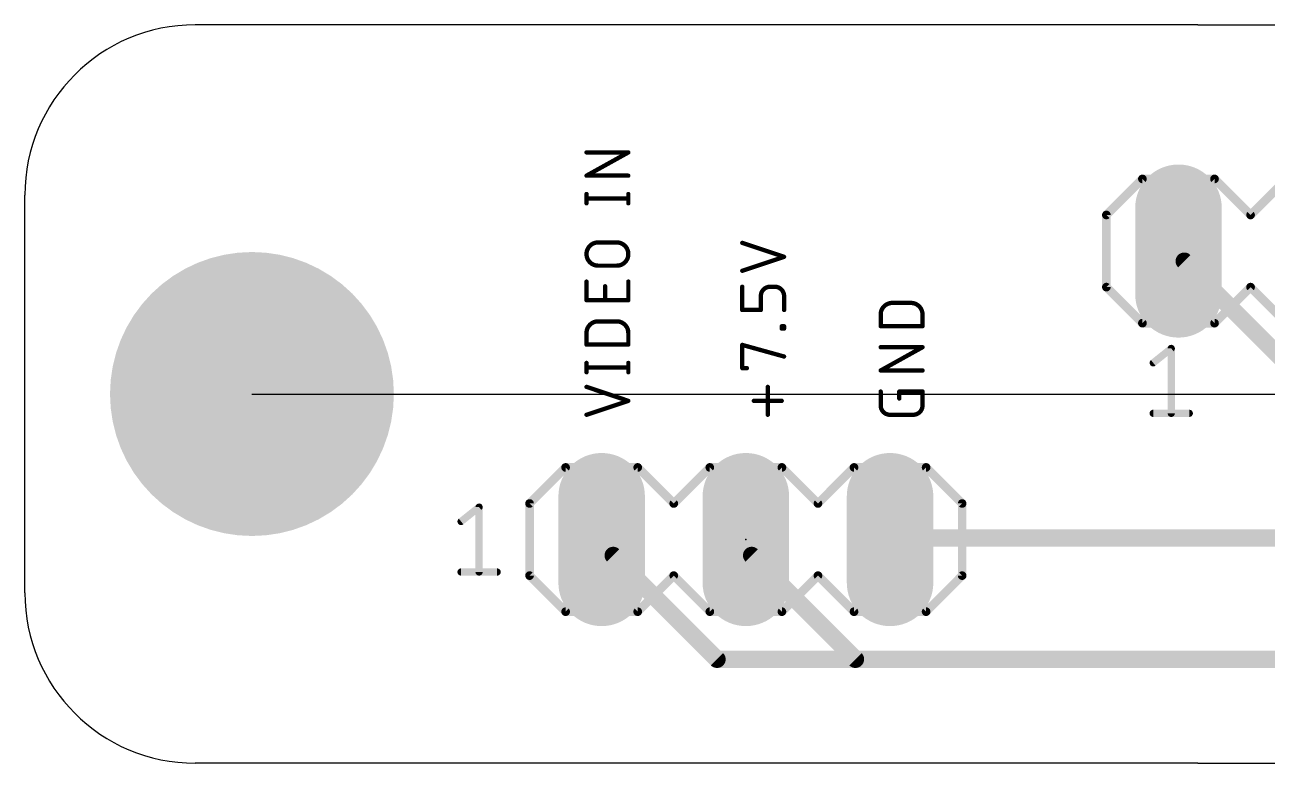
# Model space of a CAD drawing. Extents: x 0 to 95, y 0 to 67.
# Drawn here: x 0 to 21.88, y 0 to 13 of the extents above; entities that cross this region are included whole.
import ezdxf

# ---------------------------------------------------------------- set-up
doc = ezdxf.new("R2010")
doc.units = 0
doc.header["$MEASUREMENT"] = 0
doc.layers.get('0').update_dxf_attribs({"linetype": 'CONTINUOUS'})
for name, color, linetype in [('1', 12, 'CONTINUOUS'), ('16', 132, 'CONTINUOUS'), ('17', 110, 'CONTINUOUS'), ('18', 110, 'CONTINUOUS'), ('19', 53, 'CONTINUOUS'), ('20', 31, 'CONTINUOUS'), ('21', 253, 'CONTINUOUS'), ('23', 53, 'CONTINUOUS'), ('25', 253, 'CONTINUOUS'), ('51', 253, 'CONTINUOUS')]:
    doc.layers.add(name, color=color, linetype=linetype)

# ---------------------------------------------------------------- blocks, each defined once
blk = doc.blocks.new('RECT')
blk.add_solid([(-0.5, -0.5), (0.5, -0.5), (-0.5, 0.5), (0.5, 0.5)])
blk = doc.blocks.new('LONGP100')
at = {"const_width": 1}
blk.add_lwpolyline([(-0.5, 0), (0.5, 0)], dxfattribs=at)
at = {"const_width": 0.5}
for points in [[(-0.5, 0.25, 1), (-0.5, -0.25)], [(0.5, -0.25, 1), (0.5, 0.25)]]:
    blk.add_lwpolyline(points, format="xyb", dxfattribs=at)
blk = doc.blocks.new('ROUNDV')
at = {"const_width": 0.5}
blk.add_lwpolyline([(0, -0.25, 1), (0, 0.25, 1), (0, -0.25)], format="xyb", dxfattribs=at)

msp = doc.modelspace()

# ---------------------------------------------------------------- linework, layer by layer
at = {"layer": '1', "const_width": 0.3048}
for points in [[(20.4216, 8.8392), (20.32, 9.017)], [(24.0792, 5.1816), (20.4216, 8.8392)], [(10.3632, 3.6576), (10.16, 3.937)], [(12.192, 1.8288), (10.3632, 3.6576)], [(68.8848, 1.8288), (12.192, 1.8288)]]:
    msp.add_lwpolyline(points, dxfattribs=at)
at = {"layer": '1', "const_width": 0.1524}
for points in [[(20.3862, 9.0548, 1), (20.2538, 8.9792)], [(20.4755, 8.8931, 1), (20.3677, 8.7853)], [(20.3554, 8.8014, 1), (20.4878, 8.877)], [(10.2216, 3.9818, 1), (10.0984, 3.8922)], [(10.4171, 3.7115, 1), (10.3093, 3.6037)], [(10.3016, 3.6128, 1), (10.4248, 3.7024)], [(12.192, 1.905, 1), (12.192, 1.7526)], [(12.1381, 1.7749, 1), (12.2459, 1.8827)]]:
    msp.add_lwpolyline(points, format="xyb", dxfattribs=at)
at = {"layer": '16', "const_width": 0.3048}
for points in [[(12.8016, 3.6576), (12.7, 3.937)], [(71.0184, 3.9624), (15.24, 3.9624)], [(15.24, 3.9624), (15.24, 3.937)], [(14.6304, 1.8288), (12.8016, 3.6576)], [(79.8576, 1.8288), (14.6304, 1.8288)]]:
    msp.add_lwpolyline(points, dxfattribs=at)
at = {"layer": '16', "const_width": 0.1524}
for points in [[(12.7716, 3.963, 1), (12.6284, 3.911)], [(15.24, 4.0386, 1), (15.24, 3.8862)], [(15.3162, 3.9624, 1), (15.1638, 3.9624)], [(15.1638, 3.937, 1), (15.3162, 3.937)], [(12.8555, 3.7115, 1), (12.7477, 3.6037)], [(12.73, 3.6316, 1), (12.8732, 3.6836)], [(14.6304, 1.905, 1), (14.6304, 1.7526)], [(14.5765, 1.7749, 1), (14.6843, 1.8827)]]:
    msp.add_lwpolyline(points, format="xyb", dxfattribs=at)
at = {"layer": '19'}
msp.add_line((4, 6.5), (78, 6.5), dxfattribs=at)
at = {"layer": '20'}
for p, q in [((20.66, 13), (3, 13)), ((20.66, 13), (75.66, 13)), ((0, 3), (0, 10)), ((20.66, 0), (3, 0)), ((20.66, 0), (92.62, 0))]:
    msp.add_line(p, q, dxfattribs=at)
for centre, start, end in [((3, 10), 90, 180), ((3, 3), 180, 270)]:
    msp.add_arc(centre, 3, start, end, dxfattribs=at)
at = {"layer": '21'}
for points, const_width in [([(19.685, 10.287), (19.05, 9.652)], 0.1524), ([(19.685, 10.287), (20.955, 10.287)], 0.1524), ([(20.955, 10.287), (21.59, 9.652)], 0.1524), ([(21.59, 9.652), (22.225, 10.287)], 0.1524), ([(19.05, 9.652), (19.05, 8.382)], 0.1524), ([(19.05, 8.382), (19.685, 7.747)], 0.1524), ([(21.59, 8.382), (20.955, 7.747)], 0.1524), ([(22.225, 7.747), (21.59, 8.382)], 0.1524), ([(20.955, 7.747), (19.685, 7.747)], 0.1524), ([(19.8755, 7.0485), (20.193, 7.3025)], 0.127), ([(20.193, 7.3025), (20.193, 6.1595)], 0.127), ([(19.8755, 6.1595), (20.5105, 6.1595)], 0.127), ([(9.525, 5.207), (8.89, 4.572)], 0.1524), ([(9.525, 5.207), (10.795, 5.207)], 0.1524), ([(10.795, 5.207), (11.43, 4.572)], 0.1524), ([(11.43, 4.572), (12.065, 5.207)], 0.1524), ([(12.065, 5.207), (13.335, 5.207)], 0.1524), ([(13.335, 5.207), (13.97, 4.572)], 0.1524), ([(13.97, 4.572), (14.605, 5.207)], 0.1524), ([(14.605, 5.207), (15.875, 5.207)], 0.1524), ([(15.875, 5.207), (16.51, 4.572)], 0.1524), ([(8.89, 4.572), (8.89, 3.302)], 0.1524), ([(16.51, 4.572), (16.51, 3.302)], 0.1524), ([(7.6835, 4.2545), (8.001, 4.5085)], 0.127), ([(8.001, 4.5085), (8.001, 3.3655)], 0.127), ([(7.6835, 3.3655), (8.3185, 3.3655)], 0.127), ([(8.89, 3.302), (9.525, 2.667)], 0.1524), ([(11.43, 3.302), (10.795, 2.667)], 0.1524), ([(12.065, 2.667), (11.43, 3.302)], 0.1524), ([(13.97, 3.302), (13.335, 2.667)], 0.1524), ([(14.605, 2.667), (13.97, 3.302)], 0.1524), ([(16.51, 3.302), (15.875, 2.667)], 0.1524), ([(10.795, 2.667), (9.525, 2.667)], 0.1524), ([(13.335, 2.667), (12.065, 2.667)], 0.1524), ([(15.875, 2.667), (14.605, 2.667)], 0.1524)]:
    msp.add_lwpolyline(points, dxfattribs=dict(at, const_width=const_width))
for points, const_width in [([(19.685, 10.3251, 1), (19.685, 10.2489)], 0.0762), ([(19.7119, 10.2601, 1), (19.6581, 10.3139)], 0.0762), ([(20.9819, 10.3139, 1), (20.9281, 10.2601)], 0.0762), ([(20.955, 10.2489, 1), (20.955, 10.3251)], 0.0762), ([(19.0881, 9.652, 1), (19.0119, 9.652)], 0.0762), ([(19.0231, 9.6789, 1), (19.0769, 9.6251)], 0.0762), ([(21.5631, 9.6789, 1), (21.6169, 9.6251)], 0.0762), ([(21.5631, 9.6251, 1), (21.6169, 9.6789)], 0.0762), ([(19.0119, 8.382, 1), (19.0881, 8.382)], 0.0762), ([(19.0769, 8.4089, 1), (19.0231, 8.3551)], 0.0762), ([(21.6169, 8.4089, 1), (21.5631, 8.3551)], 0.0762), ([(21.6169, 8.3551, 1), (21.5631, 8.4089)], 0.0762), ([(19.685, 7.7851, 1), (19.685, 7.7089)], 0.0762), ([(19.6581, 7.7201, 1), (19.7119, 7.7739)], 0.0762), ([(20.9281, 7.7739, 1), (20.9819, 7.7201)], 0.0762), ([(20.955, 7.7089, 1), (20.955, 7.7851)], 0.0762), ([(20.2248, 7.3025, 1), (20.1613, 7.3025)], 0.0635), ([(20.2128, 7.2777, 1), (20.1732, 7.3273)], 0.0635), ([(19.8557, 7.0733, 1), (19.8953, 7.0237)], 0.0635), ([(19.8755, 6.1913, 1), (19.8755, 6.1278)], 0.0635), ([(20.1613, 6.1595, 1), (20.2248, 6.1595)], 0.0635), ([(20.5105, 6.1278, 1), (20.5105, 6.1913)], 0.0635), ([(9.525, 5.2451, 1), (9.525, 5.1689)], 0.0762), ([(9.5519, 5.1801, 1), (9.4981, 5.2339)], 0.0762), ([(10.8219, 5.2339, 1), (10.7681, 5.1801)], 0.0762), ([(10.795, 5.1689, 1), (10.795, 5.2451)], 0.0762), ([(12.065, 5.2451, 1), (12.065, 5.1689)], 0.0762), ([(12.0919, 5.1801, 1), (12.0381, 5.2339)], 0.0762), ([(13.3619, 5.2339, 1), (13.3081, 5.1801)], 0.0762), ([(13.335, 5.1689, 1), (13.335, 5.2451)], 0.0762), ([(14.605, 5.2451, 1), (14.605, 5.1689)], 0.0762), ([(14.6319, 5.1801, 1), (14.5781, 5.2339)], 0.0762), ([(15.9019, 5.2339, 1), (15.8481, 5.1801)], 0.0762), ([(15.875, 5.1689, 1), (15.875, 5.2451)], 0.0762), ([(8.9281, 4.572, 1), (8.8519, 4.572)], 0.0762), ([(8.8631, 4.5989, 1), (8.9169, 4.5451)], 0.0762), ([(11.4031, 4.5989, 1), (11.4569, 4.5451)], 0.0762), ([(11.4031, 4.5451, 1), (11.4569, 4.5989)], 0.0762), ([(13.9431, 4.5989, 1), (13.9969, 4.5451)], 0.0762), ([(13.9431, 4.5451, 1), (13.9969, 4.5989)], 0.0762), ([(16.5481, 4.572, 1), (16.4719, 4.572)], 0.0762), ([(16.4831, 4.5451, 1), (16.5369, 4.5989)], 0.0762), ([(8.0328, 4.5085, 1), (7.9693, 4.5085)], 0.0635), ([(8.0208, 4.4837, 1), (7.9812, 4.5333)], 0.0635), ([(7.6637, 4.2793, 1), (7.7033, 4.2297)], 0.0635), ([(7.6835, 3.3973, 1), (7.6835, 3.3338)], 0.0635), ([(7.9693, 3.3655, 1), (8.0328, 3.3655)], 0.0635), ([(8.3185, 3.3338, 1), (8.3185, 3.3973)], 0.0635), ([(8.8519, 3.302, 1), (8.9281, 3.302)], 0.0762), ([(8.9169, 3.3289, 1), (8.8631, 3.2751)], 0.0762), ([(11.4569, 3.3289, 1), (11.4031, 3.2751)], 0.0762), ([(11.4569, 3.2751, 1), (11.4031, 3.3289)], 0.0762), ([(13.9969, 3.3289, 1), (13.9431, 3.2751)], 0.0762), ([(13.9969, 3.2751, 1), (13.9431, 3.3289)], 0.0762), ([(16.4719, 3.302, 1), (16.5481, 3.302)], 0.0762), ([(16.5369, 3.2751, 1), (16.4831, 3.3289)], 0.0762), ([(9.525, 2.7051, 1), (9.525, 2.6289)], 0.0762), ([(9.4981, 2.6401, 1), (9.5519, 2.6939)], 0.0762), ([(10.7681, 2.6939, 1), (10.8219, 2.6401)], 0.0762), ([(10.795, 2.6289, 1), (10.795, 2.7051)], 0.0762), ([(12.065, 2.7051, 1), (12.065, 2.6289)], 0.0762), ([(12.0381, 2.6401, 1), (12.0919, 2.6939)], 0.0762), ([(13.3081, 2.6939, 1), (13.3619, 2.6401)], 0.0762), ([(13.335, 2.6289, 1), (13.335, 2.7051)], 0.0762), ([(14.605, 2.7051, 1), (14.605, 2.6289)], 0.0762), ([(14.5781, 2.6401, 1), (14.6319, 2.6939)], 0.0762), ([(15.8481, 2.6939, 1), (15.9019, 2.6401)], 0.0762), ([(15.875, 2.6289, 1), (15.875, 2.7051)], 0.0762)]:
    msp.add_lwpolyline(points, format="xyb", dxfattribs=dict(at, const_width=const_width))
at = {"layer": '23'}
msp.add_point((12.7, 3.937), dxfattribs=at)
at = {"layer": '25', "const_width": 0.0762}
for points in [[(9.8933, 10.3447), (10.6299, 10.7539)], [(10.6299, 10.7539), (9.8933, 10.7539)], [(10.6299, 10.3447), (9.8933, 10.3447)], [(9.8933, 9.8578), (9.8933, 10.0215)], [(9.8933, 9.9397), (10.6299, 9.9397)], [(10.6299, 9.8578), (10.6299, 10.0215)], [(10.0979, 9.1689), (10.4253, 9.1689)], [(13.3731, 8.9156), (12.6365, 9.1611)], [(10.4253, 8.7597), (10.0979, 8.7597)], [(12.6365, 8.67), (13.3731, 8.9156)], [(9.8933, 8.1517), (9.8933, 8.4791)], [(10.2207, 8.1517), (10.2207, 8.3972)], [(10.6299, 8.4791), (10.6299, 8.1517)], [(12.6365, 7.9794), (12.6365, 8.3887)], [(13.2094, 8.3887), (13.1276, 8.3887)], [(10.6299, 8.1517), (9.8933, 8.1517)], [(12.9639, 8.225), (12.9639, 7.9794)], [(13.3731, 7.9794), (13.3731, 8.225)], [(15.2795, 8.1039), (15.6069, 8.1039)], [(12.9639, 7.9794), (12.6365, 7.9794)], [(15.0749, 7.6947), (15.0749, 7.8993)], [(15.8115, 7.8993), (15.8115, 7.6947)], [(10.0979, 7.7791), (10.4253, 7.7791)], [(13.3322, 7.6515), (13.3322, 7.6924)], [(13.3322, 7.6924), (13.3731, 7.6924)], [(13.3731, 7.6515), (13.3322, 7.6515)], [(13.3731, 7.6924), (13.3731, 7.6515)], [(15.8115, 7.6947), (15.0749, 7.6947)], [(9.8933, 7.3698), (9.8933, 7.5744)], [(10.6299, 7.5744), (10.6299, 7.3698)], [(10.6299, 7.3698), (9.8933, 7.3698)], [(12.6365, 6.9553), (12.6365, 7.3645)], [(12.6365, 7.3645), (13.3731, 7.1599)], [(15.0749, 6.9144), (15.8115, 7.3236)], [(15.8115, 7.3236), (15.0749, 7.3236)], [(9.8933, 6.883), (9.8933, 7.0467)], [(9.8933, 6.9648), (10.6299, 6.9648)], [(10.6299, 6.883), (10.6299, 7.0467)], [(12.7183, 6.9553), (12.6365, 6.9553)], [(15.8115, 6.9144), (15.0749, 6.9144)], [(10.6299, 6.3796), (9.8933, 6.6252)], [(13.0866, 6.1341), (13.0866, 6.6252)], [(15.0749, 6.2978), (15.0749, 6.5433)], [(15.4023, 6.4206), (15.4023, 6.5433)], [(15.4023, 6.5433), (15.8115, 6.5433)], [(15.8115, 6.5433), (15.8115, 6.2978)], [(9.8933, 6.1341), (10.6299, 6.3796)], [(13.3322, 6.3796), (12.8411, 6.3796)], [(15.6478, 6.1341), (15.2386, 6.1341)]]:
    msp.add_lwpolyline(points, dxfattribs=at)
at = {"layer": '25'}
for points, const_width in [([(9.8933, 10.7729, 1), (9.8933, 10.7348)], 0.0381), ([(10.6392, 10.7372, 1), (10.6206, 10.7706)], 0.0381), ([(10.6299, 10.7348, 1), (10.6299, 10.7729)], 0.0381), ([(9.8933, 10.3637, 1), (9.8933, 10.3256)], 0.0381), ([(9.884, 10.3613, 1), (9.9026, 10.328)], 0.0381), ([(10.6299, 10.3256, 1), (10.6299, 10.3637)], 0.0381), ([(9.9123, 10.0215, 1), (9.8742, 10.0215)], 0.0381), ([(9.8933, 9.9587, 1), (9.8933, 9.9206)], 0.0381), ([(9.8742, 9.8578, 1), (9.9123, 9.8578)], 0.0381), ([(10.649, 10.0215, 1), (10.6109, 10.0215)], 0.0381), ([(10.6109, 9.8578, 1), (10.649, 9.8578)], 0.0381), ([(10.6299, 9.9206, 1), (10.6299, 9.9587)], 0.0381), ([(10.0979, 9.1689, 1), (10.0979, 8.7597)], 0.0762), ([(10.0979, 9.188, 1), (10.0979, 9.1499)], 0.0381), ([(10.0979, 9.1499, 1), (10.0979, 9.188)], 0.0381), ([(10.4253, 8.7597, 1), (10.4253, 9.1689)], 0.0762), ([(10.4253, 9.188, 1), (10.4253, 9.1499)], 0.0381), ([(10.4253, 9.1499, 1), (10.4253, 9.188)], 0.0381), ([(12.6425, 9.1792, 1), (12.6305, 9.143)], 0.0381), ([(10.0979, 8.7788, 1), (10.0979, 8.7407)], 0.0381), ([(10.0979, 8.7407, 1), (10.0979, 8.7788)], 0.0381), ([(10.4253, 8.7788, 1), (10.4253, 8.7407)], 0.0381), ([(10.4253, 8.7407, 1), (10.4253, 8.7788)], 0.0381), ([(13.3791, 8.8975, 1), (13.3671, 8.9336)], 0.0381), ([(13.3671, 8.8975, 1), (13.3791, 8.9336)], 0.0381), ([(12.6305, 8.6881, 1), (12.6425, 8.652)], 0.0381), ([(9.9123, 8.4791, 1), (9.8742, 8.4791)], 0.0381), ([(10.2397, 8.3972, 1), (10.2016, 8.3972)], 0.0381), ([(10.649, 8.4791, 1), (10.6109, 8.4791)], 0.0381), ([(12.6555, 8.3887, 1), (12.6174, 8.3887)], 0.0381), ([(13.1276, 8.3887, 0.4142), (12.9639, 8.225)], 0.0762), ([(13.1276, 8.4077, 1), (13.1276, 8.3696)], 0.0381), ([(13.1276, 8.3696, 1), (13.1276, 8.4077)], 0.0381), ([(13.3731, 8.225, 0.4142), (13.2094, 8.3887)], 0.0762), ([(13.2094, 8.4077, 1), (13.2094, 8.3696)], 0.0381), ([(13.2094, 8.3696, 1), (13.2094, 8.4077)], 0.0381), ([(9.8933, 8.1707, 1), (9.8933, 8.1326)], 0.0381), ([(9.8742, 8.1517, 1), (9.9123, 8.1517)], 0.0381), ([(10.2016, 8.1517, 1), (10.2397, 8.1517)], 0.0381), ([(10.6109, 8.1517, 1), (10.649, 8.1517)], 0.0381), ([(10.6299, 8.1326, 1), (10.6299, 8.1707)], 0.0381), ([(12.9829, 8.225, 1), (12.9448, 8.225)], 0.0381), ([(12.9448, 8.225, 1), (12.9829, 8.225)], 0.0381), ([(13.3922, 8.225, 1), (13.3541, 8.225)], 0.0381), ([(13.3541, 8.225, 1), (13.3922, 8.225)], 0.0381), ([(15.2795, 8.1039, 0.4142), (15.0749, 7.8993)], 0.0762), ([(15.2795, 8.1229, 1), (15.2795, 8.0848)], 0.0381), ([(15.2795, 8.0848, 1), (15.2795, 8.1229)], 0.0381), ([(15.8115, 7.8993, 0.4142), (15.6069, 8.1039)], 0.0762), ([(15.6069, 8.1229, 1), (15.6069, 8.0848)], 0.0381), ([(15.6069, 8.0848, 1), (15.6069, 8.1229)], 0.0381), ([(12.6365, 7.9985, 1), (12.6365, 7.9604)], 0.0381), ([(12.6174, 7.9794, 1), (12.6555, 7.9794)], 0.0381), ([(12.9448, 7.9794, 1), (12.9829, 7.9794)], 0.0381), ([(12.9639, 7.9604, 1), (12.9639, 7.9985)], 0.0381), ([(13.3541, 7.9794, 1), (13.3922, 7.9794)], 0.0381), ([(15.094, 7.8993, 1), (15.0559, 7.8993)], 0.0381), ([(15.0559, 7.8993, 1), (15.094, 7.8993)], 0.0381), ([(15.8306, 7.8993, 1), (15.7925, 7.8993)], 0.0381), ([(15.7925, 7.8993, 1), (15.8305, 7.8993)], 0.0381), ([(10.0979, 7.7791, 0.4142), (9.8933, 7.5744)], 0.0762), ([(10.0979, 7.7981, 1), (10.0979, 7.76)], 0.0381), ([(10.0979, 7.76, 1), (10.0979, 7.7981)], 0.0381), ([(10.6299, 7.5744, 0.4142), (10.4253, 7.7791)], 0.0762), ([(10.4253, 7.7981, 1), (10.4253, 7.76)], 0.0381), ([(10.4253, 7.76, 1), (10.4253, 7.7981)], 0.0381), ([(13.3512, 7.6924, 1), (13.3131, 7.6924)], 0.0381), ([(13.3131, 7.6515, 1), (13.3512, 7.6515)], 0.0381), ([(13.3322, 7.7115, 1), (13.3322, 7.6734)], 0.0381), ([(13.3322, 7.6706, 1), (13.3322, 7.6325)], 0.0381), ([(13.3922, 7.6924, 1), (13.3541, 7.6924)], 0.0381), ([(13.3541, 7.6515, 1), (13.3922, 7.6515)], 0.0381), ([(13.3731, 7.6734, 1), (13.3731, 7.7115)], 0.0381), ([(13.3731, 7.6325, 1), (13.3731, 7.6706)], 0.0381), ([(15.0749, 7.7137, 1), (15.0749, 7.6756)], 0.0381), ([(15.0559, 7.6947, 1), (15.094, 7.6947)], 0.0381), ([(15.7925, 7.6947, 1), (15.8306, 7.6947)], 0.0381), ([(15.8115, 7.6756, 1), (15.8115, 7.7137)], 0.0381), ([(9.9123, 7.5744, 1), (9.8742, 7.5744)], 0.0381), ([(9.8742, 7.5744, 1), (9.9123, 7.5744)], 0.0381), ([(10.649, 7.5744, 1), (10.6109, 7.5744)], 0.0381), ([(10.6109, 7.5744, 1), (10.6489, 7.5744)], 0.0381), ([(9.8933, 7.3889, 1), (9.8933, 7.3508)], 0.0381), ([(9.8742, 7.3698, 1), (9.9123, 7.3698)], 0.0381), ([(10.6109, 7.3698, 1), (10.649, 7.3698)], 0.0381), ([(10.6299, 7.3508, 1), (10.6299, 7.3889)], 0.0381), ([(12.6555, 7.3645, 1), (12.6174, 7.3645)], 0.0381), ([(12.6416, 7.3829, 1), (12.6314, 7.3462)], 0.0381), ([(15.0749, 7.3427, 1), (15.0749, 7.3046)], 0.0381), ([(15.8208, 7.307, 1), (15.8022, 7.3403)], 0.0381), ([(15.8115, 7.3046, 1), (15.8115, 7.3427)], 0.0381), ([(9.9123, 7.0467, 1), (9.8742, 7.0467)], 0.0381), ([(9.8933, 6.9839, 1), (9.8933, 6.9458)], 0.0381), ([(10.649, 7.0467, 1), (10.6109, 7.0467)], 0.0381), ([(10.6299, 6.9458, 1), (10.6299, 6.9839)], 0.0381), ([(13.368, 7.1416, 1), (13.3782, 7.1783)], 0.0381), ([(9.8742, 6.883, 1), (9.9123, 6.883)], 0.0381), ([(10.6109, 6.883, 1), (10.649, 6.883)], 0.0381), ([(12.6365, 6.9744, 1), (12.6365, 6.9363)], 0.0381), ([(12.6174, 6.9553, 1), (12.6555, 6.9553)], 0.0381), ([(12.7183, 6.9363, 1), (12.7183, 6.9744)], 0.0381), ([(15.0749, 6.9334, 1), (15.0749, 6.8953)], 0.0381), ([(15.0656, 6.931, 1), (15.0842, 6.8977)], 0.0381), ([(15.8115, 6.8953, 1), (15.8115, 6.9334)], 0.0381), ([(9.8993, 6.6432, 1), (9.8873, 6.6071)], 0.0381), ([(13.1057, 6.6252, 1), (13.0676, 6.6252)], 0.0381), ([(15.094, 6.5433, 1), (15.0559, 6.5433)], 0.0381), ([(15.4213, 6.5433, 1), (15.3832, 6.5433)], 0.0381), ([(15.4023, 6.5624, 1), (15.4023, 6.5243)], 0.0381), ([(15.8306, 6.5433, 1), (15.7925, 6.5433)], 0.0381), ([(15.8115, 6.5243, 1), (15.8115, 6.5624)], 0.0381), ([(10.6359, 6.3616, 1), (10.6239, 6.3977)], 0.0381), ([(10.6239, 6.3616, 1), (10.6359, 6.3977)], 0.0381), ([(12.8411, 6.3987, 1), (12.8411, 6.3606)], 0.0381), ([(13.3322, 6.3606, 1), (13.3322, 6.3987)], 0.0381), ([(15.3832, 6.4206, 1), (15.4213, 6.4206)], 0.0381), ([(9.8873, 6.1522, 1), (9.8993, 6.116)], 0.0381), ([(13.0676, 6.1341, 1), (13.1057, 6.1341)], 0.0381), ([(15.0749, 6.2978, 0.4142), (15.2386, 6.1341)], 0.0762), ([(15.0939, 6.2978, 1), (15.0558, 6.2978)], 0.0381), ([(15.0559, 6.2978, 1), (15.094, 6.2978)], 0.0381), ([(15.2386, 6.1532, 1), (15.2386, 6.1151)], 0.0381), ([(15.2386, 6.1151, 1), (15.2386, 6.1532)], 0.0381), ([(15.6478, 6.1341, 0.4142), (15.8115, 6.2978)], 0.0762), ([(15.6478, 6.1532, 1), (15.6478, 6.1151)], 0.0381), ([(15.6478, 6.1151, 1), (15.6478, 6.1532)], 0.0381), ([(15.8306, 6.2978, 1), (15.7925, 6.2978)], 0.0381), ([(15.7925, 6.2978, 1), (15.8306, 6.2978)], 0.0381)]:
    msp.add_lwpolyline(points, format="xyb", dxfattribs=dict(at, const_width=const_width))

# ---------------------------------------------------------------- block references
at = {"layer": '17', "xscale": 1.524, "yscale": 1.524, "rotation": 90}
for p in [(20.32, 9.017), (20.32, 9.017), (10.16, 3.937), (10.16, 3.937), (12.7, 3.937), (12.7, 3.937), (15.24, 3.937), (15.24, 3.937)]:
    msp.add_blockref('LONGP100', p, dxfattribs=at)
at = {"layer": '18', "xscale": 5, "yscale": 5}
msp.add_blockref('ROUNDV', (4, 6.5), dxfattribs=at)
msp.add_blockref('ROUNDV', (4, 6.5), dxfattribs=at)
at = {"layer": '51', "xscale": 0.508, "yscale": 0.508}
for p in [(20.32, 9.017), (10.16, 3.937), (12.7, 3.937), (15.24, 3.937)]:
    msp.add_blockref('RECT', p, dxfattribs=at)

doc.saveas('drawing.dxf')
